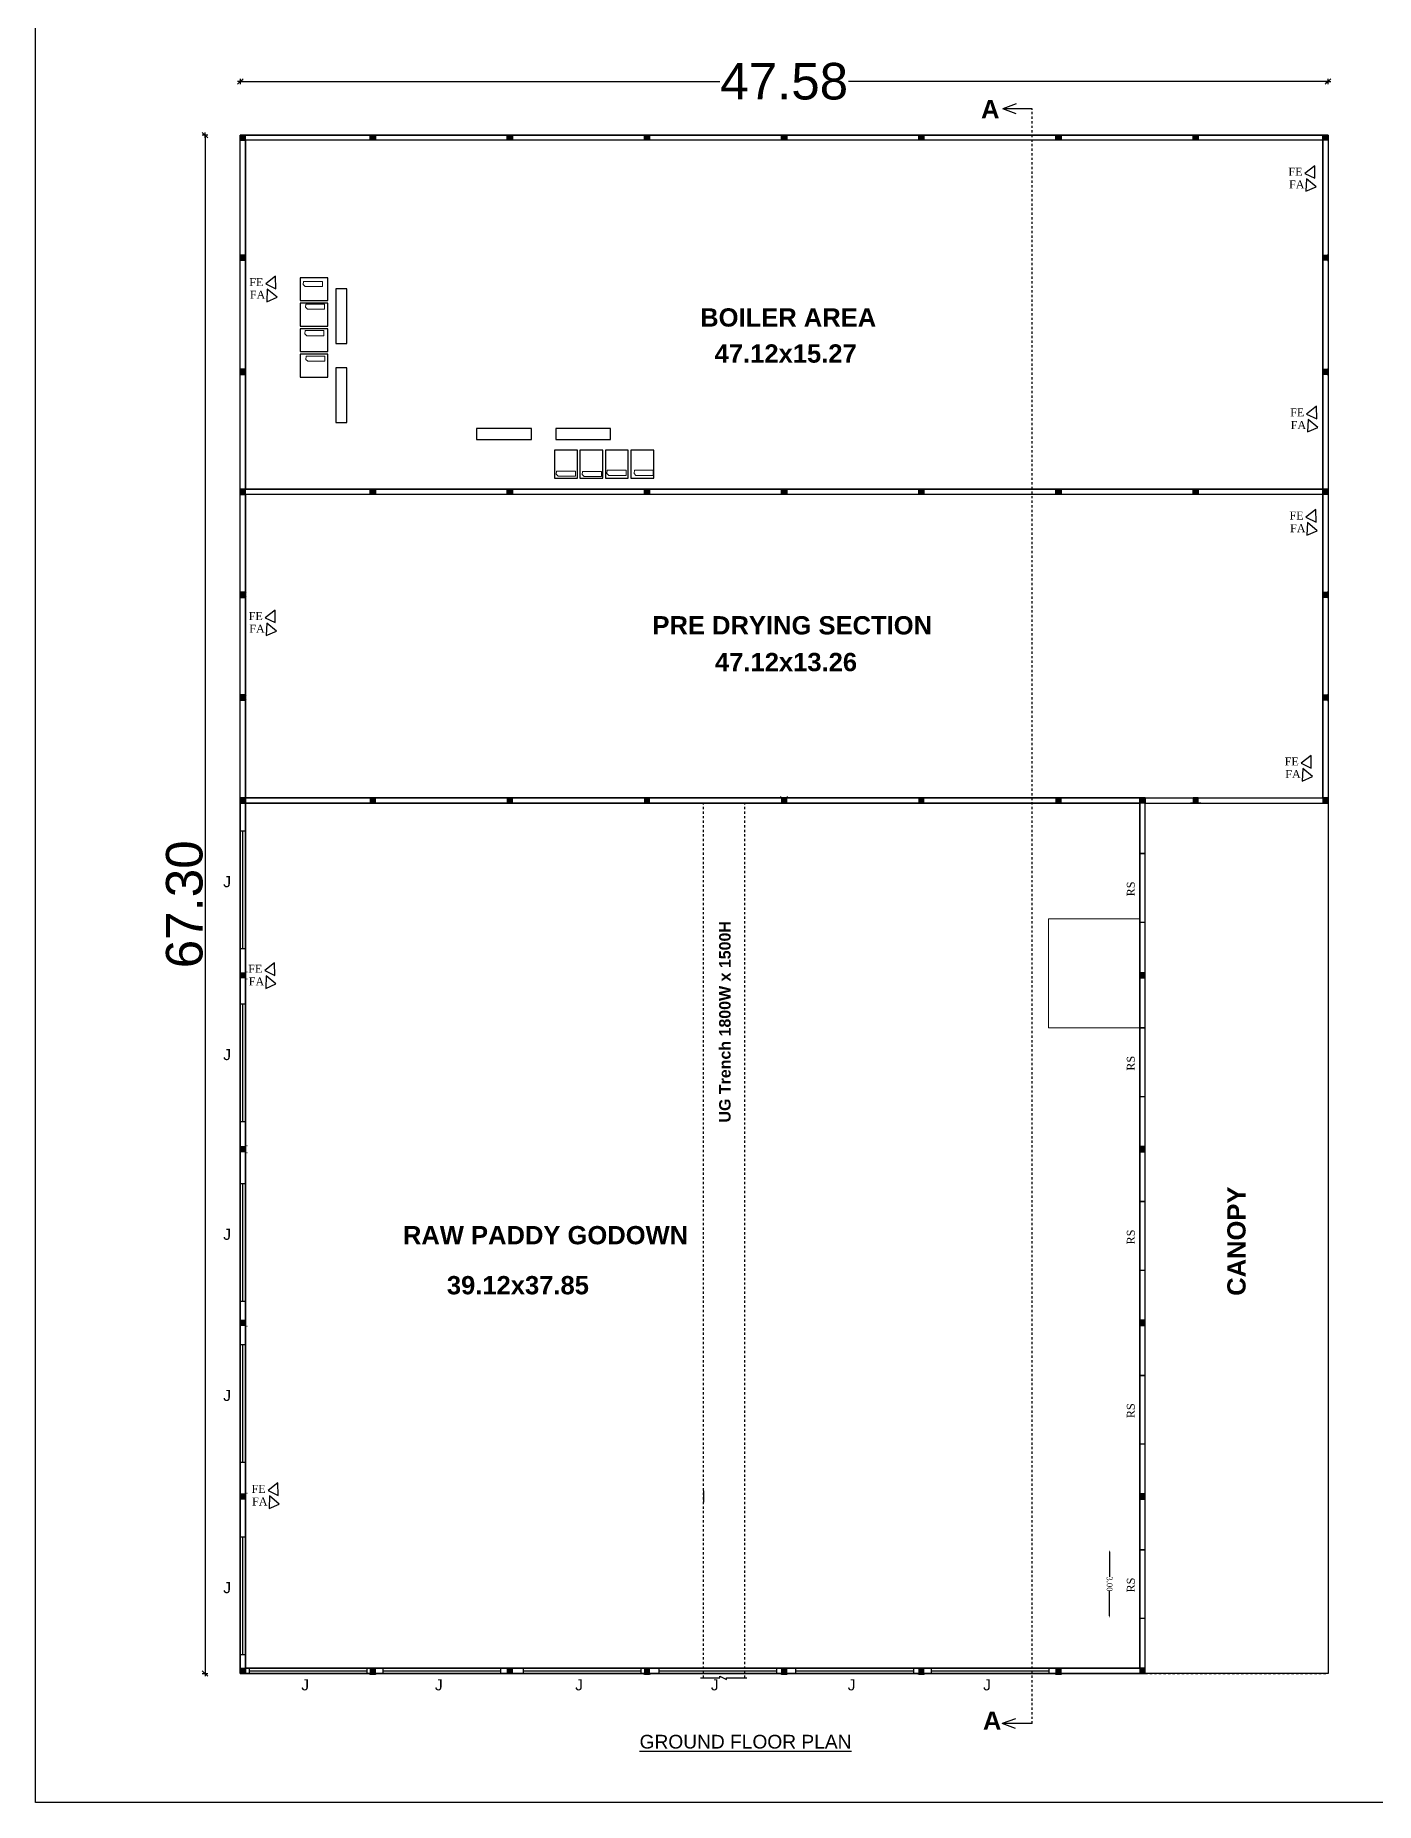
# Model space of a CAD drawing. Header units: metres. Extents: x 1422408 to 2565053, y 3723 to 80428.
# Drawn here: x 2267898.5 to 2267957.1, y 4137.9 to 4215.2 of the extents above; entities that cross this region are included whole.
import ezdxf

# ---------------------------------------------------------------- set-up
doc = ezdxf.new("R2010")
doc.units = ezdxf.units.M
doc.header["$LTSCALE"] = 3.5
doc.header["$MEASUREMENT"] = 0
doc.linetypes.add('HIDDEN', pattern=[0.375, 0.25, -0.125])
doc.layers.get('0').update_dxf_attribs({"linetype": 'CONTINUOUS'})
doc.layers.get('DEFPOINTS').update_dxf_attribs({"linetype": 'CONTINUOUS'})
for name, color, linetype in [('BLK_5_FLR_0_AC_ROOM_1', 117, 'CONTINUOUS'), ('BLK_5_FLR_0_AC_ROOM_2', 117, 'CONTINUOUS'), ('BLK_5_FLR_0_AC_ROOM_3', 117, 'CONTINUOUS'), ('BLK_5_FLR_0_EXIT_WIDTH_DOOR', 2, 'CONTINUOUS'), ('BLK_5_FLR_0_URINAL', 235, 'CONTINUOUS'), ('BLK_5_FLR_0_WATER_CLOSET', 213, 'CONTINUOUS'), ('WORKSHOP_AREA', 10, 'CONTINUOUS')]:
    doc.layers.add(name, color=color, linetype=linetype)
doc.layers.add('BLK_5_FLR_0_BLT_UP_AREA', color=1, linetype='CONTINUOUS', plot=False)
doc.layers.add('BLK_5_FLR_0_FIRESTAIR_1', color=1, linetype='CONTINUOUS', lineweight=0)
doc.layers.add('BLK_5_FLR_0_WASH', color=243, linetype='CONTINUOUS', lineweight=5)
doc.styles.add('ANAND', font='times.ttf')
doc.styles.add('ROOM TEXT 10.5', font='swisse.ttf')
doc.styles.add('SIKKIM-ARE', font='arialbd.ttf')
doc.styles.add('style1', font='arial.ttf', dxfattribs={"height": 0.28})
doc.styles.add('style1jaya', font='times.ttf')
doc.dimstyles.new('STANDARD$0', dxfattribs={"dimtxt": 0.25, "dimasz": 0.1, "dimexe": 2, "dimexo": 2, "dimgap": 0, "dimtad": 0, "dimzin": 0, "dimdsep": 46, "dimtxsty": 'ANAND', "dimcen": 0.0625, "dimdle": 2.5, "dimse1": 1, "dimse2": 1, "dimclrd": 2, "dimclre": 9, "dimadec": 0, "dimazin": 0, "dimtfac": 1, "dimtix": 1, "dimtofl": 0, "dimtmove": 2, "dimatfit": 3, "dimldrblk": 'OBLIQUE', "dimfxl": 0, "dimtolj": 1, "dimtzin": 0, "dimarcsym": 0})

# ---------------------------------------------------------------- blocks, each defined once
blk = doc.blocks.new('ER')
for p, q in [((-3, -3), (3, 3)), ((-3, 0), (3, 0)), ((0, -3), (0, 3))]:
    blk.add_line(p, q)
blk = doc.blocks.new('*D703')
at = {"lineweight": -2, "ltscale": 0.05}
for p, q in [((2267907.523, 4213.219), (2267928.46, 4213.219)), ((2267955.023, 4213.219), (2267934.087, 4213.219))]:
    blk.add_line(p, q, dxfattribs=at)
at = {"layer": 'DEFPOINTS', "color": 0, "ltscale": 0.05}
for p in [(2267955.063, 4213.219), (2267907.483, 4210.873), (2267955.063, 4210.873)]:
    blk.add_point(p, dxfattribs=at)
at = {"lineweight": -2, "ltscale": 0.05, "xscale": 0.04, "yscale": 0.04, "zscale": 0.04, "rotation": 180}
blk.add_blockref('ER', (2267907.483, 4213.219), dxfattribs=at)
at = {"lineweight": -2, "ltscale": 0.05, "xscale": 0.04, "yscale": 0.04, "zscale": 0.04}
blk.add_blockref('ER', (2267955.063, 4213.219), dxfattribs=at)
at = {"color": 0, "ltscale": 0.05, "insert": (2267931.273, 4213.219), "char_height": 0.28, "attachment_point": 5, "style": 'style1'}
blk.add_mtext('\\A1;{\\H5.7143x;47.58}', dxfattribs=at)
blk = doc.blocks.new('_DOT')
at = {"color": 0, "linetype": 'ByBlock'}
blk.add_line((-0.5, 0), (-1, 0), dxfattribs=at)
at = {"color": 0, "linetype": 'ByBlock', "const_width": 0.5}
blk.add_lwpolyline([(-0.25, 0, 1), (0.25, 0, 1)], format="xyb", close=True, dxfattribs=at)
blk = doc.blocks.new('*D704')
at = {"lineweight": -2, "ltscale": 0.05}
blk.add_line((2267905.94, 4210.833), (2267905.94, 4143.613), dxfattribs=at)
at = {"layer": 'DEFPOINTS', "color": 0, "ltscale": 0.05}
for p in [(2267907.483, 4210.873), (2267905.94, 4143.573), (2267907.483, 4143.573)]:
    blk.add_point(p, dxfattribs=at)
at = {"lineweight": -2, "ltscale": 0.05, "xscale": 0.04, "yscale": 0.04, "zscale": 0.04}
for p, rotation in [((2267905.94, 4210.873), 90), ((2267905.94, 4143.573), 270)]:
    blk.add_blockref('ER', p, dxfattribs=dict(at, rotation=rotation))
at = {"color": 0, "ltscale": 0.05, "insert": (2267905.042, 4177.223), "char_height": 0.28, "attachment_point": 5, "rotation": 90, "style": 'style1'}
blk.add_mtext('\\A1;{\\H5.7143x;67.30}', dxfattribs=at)
blk = doc.blocks.new('*D592')
at = {"layer": 'BLK_5_FLR_0_EXIT_WIDTH_DOOR', "color": 2, "linetype": 'Continuous', "lineweight": -2, "ltscale": 400}
for p, q in [((2267945.507, 4148.891), (2267945.507, 4147.8)), ((2267945.507, 4146.091), (2267945.507, 4147.182))]:
    blk.add_line(p, q, dxfattribs=at)
at = {"layer": 'BLK_5_FLR_0_EXIT_WIDTH_DOOR', "color": 2, "ltscale": 400}
for points in [[(2267945.524, 4148.891), (2267945.49, 4148.891), (2267945.507, 4148.991)], [(2267945.524, 4146.091), (2267945.491, 4146.091), (2267945.507, 4145.991)]]:
    blk.add_solid(points, dxfattribs=at)
at = {"layer": 'DEFPOINTS', "color": 0, "ltscale": 400}
for p in [(2267945.507, 4148.991), (2267946.834, 4148.991), (2267946.835, 4145.991)]:
    blk.add_point(p, dxfattribs=at)
at = {"layer": 'BLK_5_FLR_0_EXIT_WIDTH_DOOR', "color": 0, "ltscale": 400, "insert": (2267945.507, 4147.491), "char_height": 0.25, "attachment_point": 5, "rotation": 270.00212, "style": 'ANAND'}
blk.add_mtext('\\A1;3.00', dxfattribs=at)
blk = doc.blocks.new('_Oblique')
at = {"color": 0, "linetype": 'ByBlock', "lineweight": -2}
blk.add_line((-0.5, -0.5), (0.5, 0.5), dxfattribs=at)

msp = doc.modelspace()

# ---------------------------------------------------------------- hatches: boundary and pattern name
at = {"ltscale": 0.5}
h = msp.add_hatch(color=256, dxfattribs=at)
h.dxf.hatch_style = 1
h.paths.add_polyline_path([(2267907.48343, 4210.64346), (2267907.71341, 4210.64346), (2267907.71341, 4210.87343), (2267907.48343, 4210.87343)])
h = msp.add_hatch(color=256, dxfattribs=at)
h.dxf.hatch_style = 1
h.paths.add_polyline_path([(2267913.16045, 4210.87343), (2267913.39042, 4210.87343), (2267913.39042, 4210.64346), (2267913.16045, 4210.64346)])
h = msp.add_hatch(color=256, dxfattribs=at)
h.dxf.hatch_style = 1
h.paths.add_polyline_path([(2267919.1598, 4210.87343), (2267919.38977, 4210.87343), (2267919.38977, 4210.64346), (2267919.1598, 4210.64346)])
h = msp.add_hatch(color=256, dxfattribs=at)
h.dxf.hatch_style = 1
h.paths.add_polyline_path([(2267925.15915, 4210.87343), (2267925.38913, 4210.87343), (2267925.38913, 4210.64346), (2267925.15915, 4210.64346)])
h = msp.add_hatch(color=256, dxfattribs=at)
h.dxf.hatch_style = 1
h.paths.add_polyline_path([(2267931.1585, 4210.87343), (2267931.38848, 4210.87343), (2267931.38848, 4210.64346), (2267931.1585, 4210.64346)])
h = msp.add_hatch(color=256, dxfattribs=at)
h.dxf.hatch_style = 1
h.paths.add_polyline_path([(2267937.15785, 4210.87343), (2267937.38783, 4210.87343), (2267937.38783, 4210.64346), (2267937.15785, 4210.64346)])
h = msp.add_hatch(color=256, dxfattribs=at)
h.dxf.hatch_style = 1
h.paths.add_polyline_path([(2267943.15721, 4210.87343), (2267943.38718, 4210.87343), (2267943.38718, 4210.64346), (2267943.15721, 4210.64346)])
h = msp.add_hatch(color=256, dxfattribs=at)
h.dxf.hatch_style = 1
h.paths.add_polyline_path([(2267949.15656, 4210.87343), (2267949.38653, 4210.87343), (2267949.38653, 4210.64346), (2267949.15656, 4210.64346)])
h = msp.add_hatch(color=256, dxfattribs=at)
h.dxf.hatch_style = 1
h.paths.add_polyline_path([(2267955.06343, 4210.64346), (2267954.83346, 4210.64346), (2267954.83346, 4210.87343), (2267955.06343, 4210.87343)])
h = msp.add_hatch(color=256, dxfattribs=at)
h.dxf.hatch_style = 1
h.paths.add_polyline_path([(2267907.48343, 4205.39528), (2267907.71341, 4205.39528), (2267907.71341, 4205.62525), (2267907.48343, 4205.62525)])
h = msp.add_hatch(color=256, dxfattribs=at)
h.dxf.hatch_style = 1
h.paths.add_polyline_path([(2267955.06343, 4205.39528), (2267954.83346, 4205.39528), (2267954.83346, 4205.62525), (2267955.06343, 4205.62525)])
h = msp.add_hatch(color=256, dxfattribs=at)
h.dxf.hatch_style = 1
h.paths.add_polyline_path([(2267907.48343, 4200.39582), (2267907.71341, 4200.39582), (2267907.71341, 4200.62579), (2267907.48343, 4200.62579)])
h = msp.add_hatch(color=256, dxfattribs=at)
h.dxf.hatch_style = 1
h.paths.add_polyline_path([(2267955.06343, 4200.39582), (2267954.83346, 4200.39582), (2267954.83346, 4200.62579), (2267955.06343, 4200.62579)])
h = msp.add_hatch(color=256, dxfattribs=at)
h.dxf.hatch_style = 1
h.paths.add_polyline_path([(2267907.48343, 4195.14763), (2267907.71341, 4195.14763), (2267907.71341, 4195.37761), (2267907.48343, 4195.37761)])
h = msp.add_hatch(color=256, dxfattribs=at)
h.dxf.hatch_style = 1
h.paths.add_polyline_path([(2267913.16045, 4195.37761), (2267913.39042, 4195.37761), (2267913.39042, 4195.14763), (2267913.16045, 4195.14763)])
h = msp.add_hatch(color=256, dxfattribs=at)
h.dxf.hatch_style = 1
h.paths.add_polyline_path([(2267919.1598, 4195.37761), (2267919.38977, 4195.37761), (2267919.38977, 4195.14763), (2267919.1598, 4195.14763)])
h = msp.add_hatch(color=256, dxfattribs=at)
h.dxf.hatch_style = 1
h.paths.add_polyline_path([(2267925.15915, 4195.37761), (2267925.38913, 4195.37761), (2267925.38913, 4195.14763), (2267925.15915, 4195.14763)])
h = msp.add_hatch(color=256, dxfattribs=at)
h.dxf.hatch_style = 1
h.paths.add_polyline_path([(2267931.1585, 4195.37761), (2267931.38848, 4195.37761), (2267931.38848, 4195.14763), (2267931.1585, 4195.14763)])
h = msp.add_hatch(color=256, dxfattribs=at)
h.dxf.hatch_style = 1
h.paths.add_polyline_path([(2267937.15785, 4195.37761), (2267937.38783, 4195.37761), (2267937.38783, 4195.14763), (2267937.15785, 4195.14763)])
h = msp.add_hatch(color=256, dxfattribs=at)
h.dxf.hatch_style = 1
h.paths.add_polyline_path([(2267943.15721, 4195.37761), (2267943.38718, 4195.37761), (2267943.38718, 4195.14763), (2267943.15721, 4195.14763)])
h = msp.add_hatch(color=256, dxfattribs=at)
h.dxf.hatch_style = 1
h.paths.add_polyline_path([(2267949.15656, 4195.37761), (2267949.38653, 4195.37761), (2267949.38653, 4195.14763), (2267949.15656, 4195.14763)])
h = msp.add_hatch(color=256, dxfattribs=at)
h.dxf.hatch_style = 1
h.paths.add_polyline_path([(2267955.06343, 4195.14763), (2267954.83346, 4195.14763), (2267954.83346, 4195.37761), (2267955.06343, 4195.37761)])
h = msp.add_hatch(color=256, dxfattribs=at)
h.dxf.hatch_style = 1
h.paths.add_polyline_path([(2267907.48343, 4190.65037), (2267907.71341, 4190.65037), (2267907.71341, 4190.88034), (2267907.48343, 4190.88034)])
h = msp.add_hatch(color=256, dxfattribs=at)
h.dxf.hatch_style = 1
h.paths.add_polyline_path([(2267955.06343, 4190.65037), (2267954.83346, 4190.65037), (2267954.83346, 4190.88034), (2267955.06343, 4190.88034)])
h = msp.add_hatch(color=256, dxfattribs=at)
h.dxf.hatch_style = 1
h.paths.add_polyline_path([(2267907.48343, 4186.15085), (2267907.71341, 4186.15085), (2267907.71341, 4186.38083), (2267907.48343, 4186.38083)])
h = msp.add_hatch(color=256, dxfattribs=at)
h.dxf.hatch_style = 1
h.paths.add_polyline_path([(2267955.06343, 4186.15085), (2267954.83346, 4186.15085), (2267954.83346, 4186.38083), (2267955.06343, 4186.38083)])
h = msp.add_hatch(color=256, dxfattribs=at)
h.dxf.hatch_style = 1
h.paths.add_polyline_path([(2267907.48343, 4181.65369), (2267907.71341, 4181.65369), (2267907.71341, 4181.88366), (2267907.48343, 4181.88366)])
h = msp.add_hatch(color=256, dxfattribs=at)
h.dxf.hatch_style = 1
h.paths.add_polyline_path([(2267907.48343, 4181.88366), (2267907.71341, 4181.88366), (2267907.71341, 4181.65369), (2267907.48343, 4181.65369)])
h = msp.add_hatch(color=256, dxfattribs=at)
h.dxf.hatch_style = 1
h.paths.add_polyline_path([(2267913.16045, 4181.65359), (2267913.39042, 4181.65359), (2267913.39042, 4181.88357), (2267913.16045, 4181.88357)])
h = msp.add_hatch(color=256, dxfattribs=at)
h.dxf.hatch_style = 1
h.paths.add_polyline_path([(2267919.1598, 4181.65359), (2267919.38977, 4181.65359), (2267919.38977, 4181.88357), (2267919.1598, 4181.88357)])
h = msp.add_hatch(color=256, dxfattribs=at)
h.dxf.hatch_style = 1
h.paths.add_polyline_path([(2267925.15915, 4181.65359), (2267925.38913, 4181.65359), (2267925.38913, 4181.88357), (2267925.15915, 4181.88357)])
h = msp.add_hatch(color=256, dxfattribs=at)
h.dxf.hatch_style = 1
h.paths.add_polyline_path([(2267931.1585, 4181.65359), (2267931.38848, 4181.65359), (2267931.38848, 4181.88357), (2267931.1585, 4181.88357)])
h = msp.add_hatch(color=256, dxfattribs=at)
h.dxf.hatch_style = 1
h.paths.add_polyline_path([(2267937.15785, 4181.65359), (2267937.38783, 4181.65359), (2267937.38783, 4181.88357), (2267937.15785, 4181.88357)])
h = msp.add_hatch(color=256, dxfattribs=at)
h.dxf.hatch_style = 1
h.paths.add_polyline_path([(2267943.15721, 4181.65359), (2267943.38718, 4181.65359), (2267943.38718, 4181.88357), (2267943.15721, 4181.88357)])
h = msp.add_hatch(color=256, dxfattribs=at)
h.dxf.hatch_style = 1
h.paths.add_polyline_path([(2267947.06442, 4181.6537), (2267946.83445, 4181.6537), (2267946.83445, 4181.88367), (2267947.06442, 4181.88367)])
h = msp.add_hatch(color=256, dxfattribs=at)
h.dxf.hatch_style = 1
h.paths.add_polyline_path([(2267949.15656, 4181.65359), (2267949.38653, 4181.65359), (2267949.38653, 4181.88357), (2267949.15656, 4181.88357)])
h = msp.add_hatch(color=256, dxfattribs=at)
h.dxf.hatch_style = 1
h.paths.add_polyline_path([(2267955.06343, 4181.88367), (2267954.83346, 4181.88367), (2267954.83346, 4181.6537), (2267955.06343, 4181.6537)])
h = msp.add_hatch(color=256, dxfattribs=at)
h.dxf.hatch_style = 1
h.paths.add_polyline_path([(2267907.48343, 4174.00008), (2267907.48343, 4174.23005), (2267907.71341, 4174.23005), (2267907.71341, 4174.00008)])
h = msp.add_hatch(color=256, dxfattribs=at)
h.dxf.hatch_style = 1
h.paths.add_polyline_path([(2267947.06459, 4174.00008), (2267947.06459, 4174.23005), (2267946.83461, 4174.23005), (2267946.83461, 4174.00008)])
h = msp.add_hatch(color=256, dxfattribs=at)
h.dxf.hatch_style = 1
h.paths.add_polyline_path([(2267907.48343, 4166.4009), (2267907.48343, 4166.63087), (2267907.71341, 4166.63087), (2267907.71341, 4166.4009)])
h = msp.add_hatch(color=256, dxfattribs=at)
h.dxf.hatch_style = 1
h.paths.add_polyline_path([(2267947.06459, 4166.4009), (2267947.06459, 4166.63087), (2267946.83461, 4166.63087), (2267946.83461, 4166.4009)])
h = msp.add_hatch(color=256, dxfattribs=at)
h.dxf.hatch_style = 1
h.paths.add_polyline_path([(2267907.48343, 4158.80172), (2267907.48343, 4159.03169), (2267907.71341, 4159.03169), (2267907.71341, 4158.80172)])
h = msp.add_hatch(color=256, dxfattribs=at)
h.dxf.hatch_style = 1
h.paths.add_polyline_path([(2267947.06459, 4158.80172), (2267947.06459, 4159.03169), (2267946.83461, 4159.03169), (2267946.83461, 4158.80172)])
h = msp.add_hatch(color=256, dxfattribs=at)
h.dxf.hatch_style = 1
h.paths.add_polyline_path([(2267907.48343, 4151.20254), (2267907.48343, 4151.43251), (2267907.71341, 4151.43251), (2267907.71341, 4151.20254)])
h = msp.add_hatch(color=256, dxfattribs=at)
h.dxf.hatch_style = 1
h.paths.add_polyline_path([(2267947.06459, 4151.20254), (2267947.06459, 4151.43251), (2267946.83461, 4151.43251), (2267946.83461, 4151.20254)])
h = msp.add_hatch(color=256, dxfattribs=at)
h.dxf.hatch_style = 1
h.paths.add_polyline_path([(2267907.48343, 4143.80341), (2267907.71341, 4143.80341), (2267907.71341, 4143.57343), (2267907.48343, 4143.57343)])
h = msp.add_hatch(color=256, dxfattribs=at)
h.dxf.hatch_style = 1
h.paths.add_polyline_path([(2267913.39042, 4143.57342), (2267913.39042, 4143.8034), (2267913.16045, 4143.8034), (2267913.16045, 4143.57342)])
h = msp.add_hatch(color=256, dxfattribs=at)
h.dxf.hatch_style = 1
h.paths.add_polyline_path([(2267919.38977, 4143.57342), (2267919.38977, 4143.8034), (2267919.1598, 4143.8034), (2267919.1598, 4143.57342)])
h = msp.add_hatch(color=256, dxfattribs=at)
h.dxf.hatch_style = 1
h.paths.add_polyline_path([(2267925.38911, 4143.57342), (2267925.38911, 4143.8034), (2267925.15913, 4143.8034), (2267925.15913, 4143.57342)])
h = msp.add_hatch(color=256, dxfattribs=at)
h.dxf.hatch_style = 1
h.paths.add_polyline_path([(2267931.38848, 4143.57342), (2267931.38848, 4143.8034), (2267931.1585, 4143.8034), (2267931.1585, 4143.57342)])
h = msp.add_hatch(color=256, dxfattribs=at)
h.dxf.hatch_style = 1
h.paths.add_polyline_path([(2267937.38781, 4143.57342), (2267937.38781, 4143.8034), (2267937.15784, 4143.8034), (2267937.15784, 4143.57342)])
h = msp.add_hatch(color=256, dxfattribs=at)
h.dxf.hatch_style = 1
h.paths.add_polyline_path([(2267943.38717, 4143.57342), (2267943.38717, 4143.8034), (2267943.15719, 4143.8034), (2267943.15719, 4143.57342)])
h = msp.add_hatch(color=256, dxfattribs=at)
h.dxf.hatch_style = 1
h.paths.add_polyline_path([(2267947.06442, 4143.80343), (2267946.83445, 4143.80343), (2267946.83445, 4143.57346), (2267947.06442, 4143.57346)])

# ---------------------------------------------------------------- linework, layer by layer
at = {"ltscale": 0.05}
for p, q in [((2267942.11661, 4212.0272), (2267940.86, 4212.0272)), ((2267942.11661, 4141.38443), (2267940.80621, 4141.38443))]:
    msp.add_line(p, q, dxfattribs=at)
at = {"linetype": 'HIDDEN', "ltscale": 0.1}
for p, q in [((2267942.11661, 4141.38443), (2267942.11661, 4212.0272)), ((2267927.74888, 4143.38464), (2267927.74888, 4181.65359)), ((2267929.54868, 4143.38464), (2267929.54868, 4181.65359)), ((2267955.06343, 4181.6538), (2267955.06343, 4143.57343)), ((2267947.06442, 4143.57343), (2267955.06343, 4143.57343))]:
    msp.add_line(p, q, dxfattribs=at)
for p, q in [((2267955.06343, 4210.87343), (2267907.48343, 4210.87343)), ((2267907.48343, 4195.37761), (2267907.48343, 4210.87343)), ((2267954.83346, 4210.64346), (2267907.71341, 4210.64346)), ((2267907.71341, 4195.37761), (2267907.71341, 4210.64346)), ((2267954.83346, 4210.64346), (2267954.83346, 4195.37761)), ((2267955.06343, 4210.87343), (2267955.06343, 4195.37761)), ((2267907.48342, 4181.88366), (2267907.48343, 4195.14763)), ((2267955.06343, 4195.37761), (2267907.48343, 4195.37761)), ((2267954.83346, 4195.14763), (2267907.71341, 4195.14763)), ((2267907.71341, 4181.65378), (2267907.71341, 4195.14763)), ((2267954.83346, 4195.14763), (2267954.83346, 4181.88357)), ((2267955.06343, 4195.37761), (2267955.06343, 4181.6537)), ((2267947.06442, 4181.88357), (2267907.48343, 4181.88357)), ((2267907.48343, 4181.88357), (2267907.48346, 4143.57343)), ((2267947.06442, 4143.57343), (2267947.06442, 4181.88357)), ((2267947.06442, 4181.88357), (2267954.83346, 4181.88357)), ((2267946.83432, 4181.65359), (2267907.71328, 4181.65359)), ((2267907.71328, 4181.65359), (2267907.71353, 4143.77934)), ((2267946.83457, 4143.77934), (2267946.83432, 4181.65359)), ((2267947.06442, 4181.6537), (2267955.06343, 4181.6537)), ((2267946.83445, 4179.44166), (2267947.06442, 4179.44166)), ((2267946.83445, 4176.44198), (2267947.06442, 4176.44198)), ((2267946.83445, 4171.81531), (2267947.06442, 4171.81531)), ((2267946.83445, 4168.81564), (2267947.06442, 4168.81564)), ((2267946.83445, 4164.21613), (2267947.06442, 4164.21613)), ((2267946.83445, 4161.21646), (2267947.06442, 4161.21646)), ((2267946.83445, 4156.61695), (2267947.06442, 4156.61695)), ((2267946.83445, 4153.61728), (2267947.06442, 4153.61728)), ((2267946.83445, 4148.99078), (2267947.06442, 4148.99078)), ((2267946.83445, 4145.9911), (2267947.06442, 4145.9911)), ((2267907.48343, 4143.57343), (2267947.06442, 4143.57343)), ((2267907.71353, 4143.80341), (2267946.83457, 4143.80341))]:
    msp.add_line(p, q)
at = {"ltscale": 0.5}
for p, q in [((2267907.71341, 4210.87343), (2267907.48343, 4210.87343)), ((2267907.48343, 4210.87343), (2267907.48343, 4210.64346)), ((2267907.48343, 4210.64346), (2267907.71341, 4210.64346)), ((2267907.71341, 4210.64346), (2267907.71341, 4210.87343)), ((2267913.16045, 4210.87343), (2267913.39042, 4210.87343)), ((2267913.16045, 4210.64346), (2267913.16045, 4210.87343)), ((2267913.39042, 4210.64346), (2267913.16045, 4210.64346)), ((2267913.39042, 4210.87343), (2267913.39042, 4210.64346)), ((2267919.1598, 4210.87343), (2267919.38977, 4210.87343)), ((2267919.1598, 4210.64346), (2267919.1598, 4210.87343)), ((2267919.38977, 4210.64346), (2267919.1598, 4210.64346)), ((2267919.38977, 4210.87343), (2267919.38977, 4210.64346)), ((2267925.15915, 4210.87343), (2267925.38913, 4210.87343)), ((2267925.15915, 4210.64346), (2267925.15915, 4210.87343)), ((2267925.38913, 4210.64346), (2267925.15915, 4210.64346)), ((2267925.38913, 4210.87343), (2267925.38913, 4210.64346)), ((2267931.1585, 4210.87343), (2267931.38848, 4210.87343)), ((2267931.1585, 4210.64346), (2267931.1585, 4210.87343)), ((2267931.38848, 4210.64346), (2267931.1585, 4210.64346)), ((2267931.38848, 4210.87343), (2267931.38848, 4210.64346)), ((2267937.15785, 4210.87343), (2267937.38783, 4210.87343)), ((2267937.15785, 4210.64346), (2267937.15785, 4210.87343)), ((2267937.38783, 4210.64346), (2267937.15785, 4210.64346)), ((2267937.38783, 4210.87343), (2267937.38783, 4210.64346)), ((2267943.15721, 4210.87343), (2267943.38718, 4210.87343)), ((2267943.15721, 4210.64346), (2267943.15721, 4210.87343)), ((2267943.38718, 4210.64346), (2267943.15721, 4210.64346)), ((2267943.38718, 4210.87343), (2267943.38718, 4210.64346)), ((2267949.15656, 4210.87343), (2267949.38653, 4210.87343)), ((2267949.15656, 4210.64346), (2267949.15656, 4210.87343)), ((2267949.38653, 4210.64346), (2267949.15656, 4210.64346)), ((2267949.38653, 4210.87343), (2267949.38653, 4210.64346)), ((2267954.83346, 4210.64346), (2267954.83346, 4210.87343)), ((2267954.83346, 4210.87343), (2267955.06343, 4210.87343)), ((2267955.06343, 4210.64346), (2267954.83346, 4210.64346)), ((2267955.06343, 4210.87353), (2267955.06343, 4210.64356)), ((2267907.71341, 4205.62525), (2267907.48343, 4205.62525)), ((2267907.48343, 4205.62525), (2267907.48343, 4205.39528)), ((2267907.48343, 4205.39528), (2267907.71341, 4205.39528)), ((2267907.71341, 4205.39528), (2267907.71341, 4205.62525)), ((2267954.83346, 4205.39528), (2267954.83346, 4205.62525)), ((2267954.83346, 4205.62525), (2267955.06343, 4205.62525)), ((2267955.06343, 4205.39528), (2267954.83346, 4205.39528)), ((2267955.06343, 4205.62525), (2267955.06343, 4205.39528)), ((2267907.71341, 4200.62579), (2267907.48343, 4200.62579)), ((2267907.48343, 4200.62579), (2267907.48343, 4200.39582)), ((2267907.48343, 4200.39582), (2267907.71341, 4200.39582)), ((2267907.71341, 4200.39582), (2267907.71341, 4200.62579)), ((2267954.83346, 4200.39582), (2267954.83346, 4200.62579)), ((2267954.83346, 4200.62579), (2267955.06343, 4200.62579)), ((2267955.06343, 4200.39582), (2267954.83346, 4200.39582)), ((2267955.06343, 4200.62579), (2267955.06343, 4200.39582)), ((2267907.71341, 4195.37761), (2267907.48343, 4195.37761)), ((2267907.48343, 4195.37761), (2267907.48343, 4195.14763)), ((2267907.48343, 4195.14763), (2267907.71341, 4195.14763)), ((2267907.71341, 4195.14763), (2267907.71341, 4195.37761)), ((2267913.16045, 4195.37761), (2267913.39042, 4195.37761)), ((2267913.16045, 4195.14763), (2267913.16045, 4195.37761)), ((2267913.39042, 4195.14763), (2267913.16045, 4195.14763)), ((2267913.39042, 4195.37761), (2267913.39042, 4195.14763)), ((2267919.1598, 4195.37761), (2267919.38977, 4195.37761)), ((2267919.1598, 4195.14763), (2267919.1598, 4195.37761)), ((2267919.38977, 4195.14763), (2267919.1598, 4195.14763)), ((2267919.38977, 4195.37761), (2267919.38977, 4195.14763)), ((2267925.15915, 4195.37761), (2267925.38913, 4195.37761)), ((2267925.15915, 4195.14763), (2267925.15915, 4195.37761)), ((2267925.38913, 4195.14763), (2267925.15915, 4195.14763)), ((2267925.38913, 4195.37761), (2267925.38913, 4195.14763)), ((2267931.1585, 4195.37761), (2267931.38848, 4195.37761)), ((2267931.1585, 4195.14763), (2267931.1585, 4195.37761)), ((2267931.38848, 4195.14763), (2267931.1585, 4195.14763)), ((2267931.38848, 4195.37761), (2267931.38848, 4195.14763)), ((2267937.15785, 4195.37761), (2267937.38783, 4195.37761)), ((2267937.15785, 4195.14763), (2267937.15785, 4195.37761)), ((2267937.38783, 4195.14763), (2267937.15785, 4195.14763)), ((2267937.38783, 4195.37761), (2267937.38783, 4195.14763)), ((2267943.15721, 4195.37761), (2267943.38718, 4195.37761)), ((2267943.15721, 4195.14763), (2267943.15721, 4195.37761)), ((2267943.38718, 4195.14763), (2267943.15721, 4195.14763)), ((2267943.38718, 4195.37761), (2267943.38718, 4195.14763)), ((2267949.15656, 4195.37761), (2267949.38653, 4195.37761)), ((2267949.15656, 4195.14763), (2267949.15656, 4195.37761)), ((2267949.38653, 4195.14763), (2267949.15656, 4195.14763)), ((2267949.38653, 4195.37761), (2267949.38653, 4195.14763)), ((2267954.83346, 4195.14763), (2267954.83346, 4195.37761)), ((2267954.83346, 4195.37761), (2267955.06343, 4195.37761)), ((2267955.06343, 4195.14763), (2267954.83346, 4195.14763)), ((2267955.06343, 4195.37761), (2267955.06343, 4195.14763)), ((2267907.71341, 4190.88034), (2267907.48343, 4190.88034)), ((2267907.48343, 4190.88034), (2267907.48343, 4190.65037)), ((2267907.48343, 4190.65037), (2267907.71341, 4190.65037)), ((2267907.71341, 4190.65037), (2267907.71341, 4190.88034)), ((2267954.83346, 4190.65037), (2267954.83346, 4190.88034)), ((2267954.83346, 4190.88034), (2267955.06343, 4190.88034)), ((2267955.06343, 4190.65037), (2267954.83346, 4190.65037)), ((2267955.06343, 4190.88034), (2267955.06343, 4190.65037)), ((2267907.71341, 4186.38083), (2267907.48343, 4186.38083)), ((2267907.48343, 4186.38083), (2267907.48343, 4186.15085)), ((2267907.48343, 4186.15085), (2267907.71341, 4186.15085)), ((2267907.71341, 4186.15085), (2267907.71341, 4186.38083)), ((2267954.83346, 4186.15085), (2267954.83346, 4186.38083)), ((2267954.83346, 4186.38083), (2267955.06343, 4186.38083)), ((2267955.06343, 4186.15085), (2267954.83346, 4186.15085)), ((2267955.06343, 4186.38083), (2267955.06343, 4186.15085)), ((2267907.71341, 4181.88366), (2267907.48343, 4181.88366)), ((2267907.48343, 4181.88366), (2267907.48343, 4181.65369)), ((2267907.48343, 4181.88366), (2267907.71341, 4181.88366)), ((2267907.48343, 4181.65369), (2267907.48343, 4181.88366)), ((2267907.71341, 4181.65369), (2267907.71341, 4181.88366)), ((2267907.71341, 4181.88366), (2267907.71341, 4181.65369)), ((2267913.39042, 4181.88357), (2267913.16045, 4181.88357)), ((2267913.16045, 4181.88357), (2267913.16045, 4181.65359)), ((2267913.39042, 4181.65359), (2267913.39042, 4181.88357)), ((2267919.38977, 4181.88357), (2267919.1598, 4181.88357)), ((2267919.1598, 4181.88357), (2267919.1598, 4181.65359)), ((2267919.38977, 4181.65359), (2267919.38977, 4181.88357)), ((2267925.38913, 4181.88357), (2267925.15915, 4181.88357)), ((2267925.15915, 4181.88357), (2267925.15915, 4181.65359)), ((2267925.38913, 4181.65359), (2267925.38913, 4181.88357)), ((2267931.38848, 4181.88357), (2267931.1585, 4181.88357)), ((2267931.1585, 4181.88357), (2267931.1585, 4181.65359)), ((2267931.38848, 4181.65359), (2267931.38848, 4181.88357)), ((2267937.38783, 4181.88357), (2267937.15785, 4181.88357)), ((2267937.15785, 4181.88357), (2267937.15785, 4181.65359)), ((2267937.38783, 4181.65359), (2267937.38783, 4181.88357)), ((2267943.38718, 4181.88357), (2267943.15721, 4181.88357)), ((2267943.15721, 4181.88357), (2267943.15721, 4181.65359)), ((2267943.38718, 4181.65359), (2267943.38718, 4181.88357)), ((2267946.83445, 4181.6537), (2267946.83445, 4181.88367)), ((2267946.83445, 4181.88367), (2267947.06442, 4181.88367)), ((2267947.06442, 4181.88367), (2267947.06442, 4181.6537)), ((2267949.38653, 4181.88357), (2267949.15656, 4181.88357)), ((2267949.15656, 4181.88357), (2267949.15656, 4181.65359)), ((2267949.38653, 4181.65359), (2267949.38653, 4181.88357)), ((2267955.06343, 4181.88367), (2267954.83346, 4181.88367)), ((2267954.83346, 4181.88367), (2267954.83346, 4181.6537)), ((2267955.06343, 4181.6537), (2267955.06343, 4181.88367)), ((2267907.48343, 4181.65369), (2267907.71341, 4181.65369)), ((2267907.71341, 4181.65369), (2267907.48343, 4181.65369)), ((2267913.16045, 4181.65359), (2267913.39042, 4181.65359)), ((2267919.1598, 4181.65359), (2267919.38977, 4181.65359)), ((2267925.15915, 4181.65359), (2267925.38913, 4181.65359)), ((2267931.1585, 4181.65359), (2267931.38848, 4181.65359)), ((2267937.15785, 4181.65359), (2267937.38783, 4181.65359)), ((2267943.15721, 4181.65359), (2267943.38718, 4181.65359)), ((2267947.06442, 4181.6537), (2267946.83445, 4181.6537)), ((2267949.15656, 4181.65359), (2267949.38653, 4181.65359)), ((2267954.83346, 4181.6537), (2267955.06343, 4181.6537)), ((2267947.06442, 4179.44166), (2267946.83445, 4179.44166)), ((2267946.83445, 4179.44166), (2267946.83445, 4176.44198)), ((2267947.06442, 4176.44198), (2267947.06442, 4179.44166)), ((2267946.83445, 4176.44198), (2267947.06442, 4176.44198)), ((2267907.48343, 4174.00008), (2267907.48343, 4174.23005)), ((2267907.48343, 4174.23005), (2267907.71341, 4174.23005)), ((2267907.71341, 4174.23005), (2267907.71341, 4174.00008)), ((2267947.06459, 4174.23005), (2267946.83461, 4174.23005)), ((2267946.83461, 4174.23005), (2267946.83461, 4174.00008)), ((2267947.06459, 4174.00008), (2267947.06459, 4174.23005)), ((2267907.71341, 4174.00008), (2267907.48343, 4174.00008)), ((2267946.83461, 4174.00008), (2267947.06459, 4174.00008)), ((2267947.06442, 4171.81531), (2267946.83445, 4171.81531)), ((2267946.83445, 4171.81531), (2267946.83445, 4168.81564)), ((2267947.06442, 4168.81564), (2267947.06442, 4171.81531)), ((2267946.83445, 4168.81564), (2267947.06442, 4168.81564)), ((2267907.48343, 4166.4009), (2267907.48343, 4166.63087)), ((2267907.48343, 4166.63087), (2267907.71341, 4166.63087)), ((2267907.71341, 4166.4009), (2267907.48343, 4166.4009)), ((2267907.71341, 4166.63087), (2267907.71341, 4166.4009)), ((2267947.06459, 4166.63087), (2267946.83461, 4166.63087)), ((2267946.83461, 4166.63087), (2267946.83461, 4166.4009)), ((2267946.83461, 4166.4009), (2267947.06459, 4166.4009)), ((2267947.06459, 4166.4009), (2267947.06459, 4166.63087)), ((2267947.06442, 4164.21613), (2267946.83445, 4164.21613)), ((2267946.83445, 4164.21613), (2267946.83445, 4161.21646)), ((2267947.06442, 4161.21646), (2267947.06442, 4164.21613)), ((2267946.83445, 4161.21646), (2267947.06442, 4161.21646)), ((2267907.48343, 4158.80172), (2267907.48343, 4159.03169)), ((2267907.48343, 4159.03169), (2267907.71341, 4159.03169)), ((2267907.71341, 4158.80172), (2267907.48343, 4158.80172)), ((2267907.71341, 4159.03169), (2267907.71341, 4158.80172)), ((2267947.06459, 4159.03169), (2267946.83461, 4159.03169)), ((2267946.83461, 4159.03169), (2267946.83461, 4158.80172)), ((2267946.83461, 4158.80172), (2267947.06459, 4158.80172)), ((2267947.06459, 4158.80172), (2267947.06459, 4159.03169)), ((2267947.06442, 4156.61695), (2267946.83445, 4156.61695)), ((2267946.83445, 4156.61695), (2267946.83445, 4153.61728)), ((2267947.06442, 4153.61728), (2267947.06442, 4156.61695)), ((2267946.83445, 4153.61728), (2267947.06442, 4153.61728)), ((2267907.48343, 4151.20254), (2267907.48343, 4151.43251)), ((2267907.48343, 4151.43251), (2267907.71341, 4151.43251)), ((2267907.71341, 4151.20254), (2267907.48343, 4151.20254)), ((2267907.71341, 4151.43251), (2267907.71341, 4151.20254)), ((2267947.06459, 4151.43251), (2267946.83461, 4151.43251)), ((2267946.83461, 4151.43251), (2267946.83461, 4151.20254)), ((2267946.83461, 4151.20254), (2267947.06459, 4151.20254)), ((2267947.06459, 4151.20254), (2267947.06459, 4151.43251)), ((2267947.06442, 4148.99078), (2267946.83445, 4148.99078)), ((2267946.83445, 4148.99078), (2267946.83445, 4145.9911)), ((2267947.06442, 4145.9911), (2267947.06442, 4148.99078)), ((2267946.83445, 4145.9911), (2267947.06442, 4145.9911)), ((2267907.48343, 4143.80341), (2267907.71341, 4143.80341)), ((2267907.48343, 4143.57343), (2267907.48343, 4143.80341)), ((2267907.71341, 4143.57343), (2267907.48343, 4143.57343)), ((2267907.71341, 4143.80341), (2267907.71341, 4143.57343)), ((2267913.39042, 4143.77933), (2267913.16045, 4143.77933)), ((2267913.16045, 4143.77933), (2267913.16045, 4143.54935)), ((2267913.16045, 4143.54935), (2267913.39042, 4143.54935)), ((2267913.39042, 4143.57342), (2267913.39042, 4143.8034)), ((2267919.38977, 4143.77933), (2267919.1598, 4143.77933)), ((2267919.1598, 4143.77933), (2267919.1598, 4143.57343)), ((2267919.38977, 4143.57342), (2267919.38977, 4143.8034)), ((2267925.15913, 4143.8034), (2267925.15913, 4143.57342)), ((2267925.38911, 4143.77933), (2267925.15913, 4143.77933)), ((2267925.15913, 4143.54935), (2267925.38911, 4143.54935)), ((2267925.38911, 4143.57342), (2267925.38911, 4143.8034)), ((2267931.38848, 4143.77933), (2267931.1585, 4143.77933)), ((2267931.1585, 4143.77933), (2267931.1585, 4143.54935)), ((2267931.1585, 4143.54935), (2267931.38848, 4143.54935)), ((2267931.38848, 4143.57342), (2267931.38848, 4143.8034)), ((2267937.38781, 4143.8034), (2267937.15784, 4143.8034)), ((2267937.15784, 4143.77933), (2267937.15784, 4143.54935)), ((2267937.15784, 4143.54935), (2267937.38781, 4143.54935)), ((2267937.38781, 4143.54935), (2267937.38781, 4143.77933)), ((2267943.38717, 4143.77933), (2267943.15719, 4143.77933)), ((2267943.15719, 4143.77933), (2267943.15719, 4143.54935)), ((2267943.15719, 4143.54935), (2267943.38717, 4143.54935)), ((2267943.38717, 4143.57342), (2267943.38717, 4143.8034)), ((2267947.06442, 4143.80343), (2267946.83445, 4143.80343)), ((2267946.83445, 4143.80343), (2267946.83445, 4143.57346)), ((2267946.83445, 4143.57346), (2267947.06442, 4143.57346)), ((2267947.06442, 4143.57346), (2267947.06442, 4143.80343))]:
    msp.add_line(p, q, dxfattribs=at)
at = {"linetype": 'ByBlock', "ltscale": 0.1}
for p, q in [((2267907.48345, 4205.36026), (2267907.48345, 4205.66023)), ((2267955.06342, 4205.36026), (2267955.06342, 4205.66023)), ((2267907.48345, 4200.3608), (2267907.48345, 4200.66077)), ((2267955.06342, 4200.3608), (2267955.06342, 4200.66077)), ((2267907.48343, 4194.87757), (2267907.48343, 4195.37751)), ((2267907.48345, 4190.61536), (2267907.48345, 4190.91532)), ((2267907.77541, 4190.85533), (2267907.76542, 4190.85533)), ((2267907.76542, 4190.67535), (2267907.77541, 4190.67535)), ((2267955.06342, 4190.61536), (2267955.06342, 4190.91532)), ((2267907.48345, 4186.11584), (2267907.48345, 4186.41581)), ((2267955.06342, 4186.11584), (2267955.06342, 4186.41581)), ((2267907.77541, 4186.35582), (2267907.76542, 4186.35582)), ((2267907.76542, 4186.17584), (2267907.77541, 4186.17584)), ((2267931.1235, 4181.93772), (2267931.1235, 4181.95372)), ((2267931.42347, 4181.93772), (2267931.42347, 4181.95372)), ((2267949.49652, 4181.65375), (2267949.04657, 4181.65375)), ((2267907.4836, 4174.34004), (2267907.4836, 4173.89009)), ((2267907.76757, 4174.26504), (2267907.78357, 4174.26504)), ((2267907.76757, 4173.96508), (2267907.78357, 4173.96508)), ((2267907.76757, 4166.66587), (2267907.78357, 4166.66587)), ((2267907.76757, 4166.3659), (2267907.78357, 4166.3659)), ((2267907.76757, 4158.76672), (2267907.78357, 4158.76672)), ((2267907.76757, 4151.46751), (2267907.78357, 4151.46751)), ((2267913.42543, 4143.54937), (2267913.12547, 4143.54937)), ((2267925.42412, 4143.54937), (2267925.12415, 4143.54937)), ((2267931.42349, 4143.54937), (2267931.12352, 4143.54937)), ((2267937.42283, 4143.54937), (2267937.12286, 4143.54937)), ((2267943.42218, 4143.54937), (2267943.12221, 4143.54937))]:
    msp.add_line(p, q, dxfattribs=at)
at = {"color": 1}
for p, q in [((2267907.59842, 4175.28686), (2267907.59842, 4180.43686)), ((2267907.59842, 4167.72208), (2267907.59842, 4172.87208)), ((2267907.59842, 4159.85991), (2267907.59842, 4165.00991)), ((2267907.59842, 4152.81216), (2267907.59842, 4157.96216)), ((2267907.59842, 4144.40446), (2267907.59842, 4149.55446)), ((2267907.87469, 4143.68842), (2267913.02469, 4143.68842)), ((2267913.71841, 4143.68842), (2267918.86841, 4143.68842)), ((2267919.85451, 4143.68842), (2267925.00451, 4143.68842)), ((2267925.7885, 4143.68842), (2267930.9385, 4143.68842)), ((2267931.77363, 4143.68842), (2267936.92363, 4143.68842)), ((2267937.69916, 4143.68842), (2267942.84916, 4143.68842))]:
    msp.add_line(p, q, dxfattribs=at)
at = {"linetype": 'Continuous'}
msp.add_line((2267927.74904, 4151.5675), (2267927.74904, 4151.06755), dxfattribs=at)
at = {"linetype": 'HIDDEN', "ltscale": 100}
for p, q in [((2267927.60588, 4143.38464), (2267928.45368, 4143.38464)), ((2267928.45368, 4143.38464), (2267928.45368, 4143.45352)), ((2267928.45368, 4143.45352), (2267928.75028, 4143.31347)), ((2267928.75028, 4143.31347), (2267928.75028, 4143.38464)), ((2267928.75028, 4143.38464), (2267929.63714, 4143.38464))]:
    msp.add_line(p, q, dxfattribs=at)
at = {"ltscale": 0.05}
msp.add_lwpolyline([(2267898.51851, 4256.12769), (2268036.04715, 4256.12769), (2268036.04715, 4137.92469), (2267898.51851, 4137.92469)], close=True, dxfattribs=at)
for points in [[(2267941.41309, 4212.23727), (2267940.83311, 4212.0272)], [(2267941.41309, 4211.80617), (2267940.83311, 4212.0272)], [(2267954.48998, 4208.98112), (2267954.48022, 4209.53469), (2267954.05127, 4209.19654), (2267954.48998, 4208.98112)], [(2267954.54356, 4208.60783), (2267954.11565, 4208.95915), (2267954.09519, 4208.41332), (2267954.54356, 4208.60783)], [(2267909.03512, 4204.15192), (2267909.02535, 4204.70549), (2267908.5964, 4204.36733), (2267909.03512, 4204.15192)], [(2267909.08869, 4203.77863), (2267908.66078, 4204.12994), (2267908.64032, 4203.58411), (2267909.08869, 4203.77863)], [(2267954.56497, 4198.4545), (2267954.55521, 4199.00807), (2267954.12625, 4198.66991), (2267954.56497, 4198.4545)], [(2267954.61855, 4198.08121), (2267954.19063, 4198.43253), (2267954.17017, 4197.88669), (2267954.61855, 4198.08121)], [(2267954.53614, 4193.94015), (2267954.52638, 4194.49373), (2267954.09742, 4194.15557), (2267954.53614, 4193.94015)], [(2267954.58972, 4193.56686), (2267954.1618, 4193.91818), (2267954.14134, 4193.37235), (2267954.58972, 4193.56686)], [(2267909.01154, 4189.54356), (2267909.00178, 4190.09713), (2267908.57282, 4189.75897), (2267909.01154, 4189.54356)], [(2267909.06512, 4189.17027), (2267908.6372, 4189.52159), (2267908.61674, 4188.97575), (2267909.06512, 4189.17027)], [(2267954.32709, 4183.18369), (2267954.31733, 4183.73726), (2267953.88837, 4183.39911), (2267954.32709, 4183.18369)], [(2267954.38067, 4182.8104), (2267953.95276, 4183.16172), (2267953.93229, 4182.61589), (2267954.38067, 4182.8104)], [(2267908.98853, 4174.11346), (2267908.97877, 4174.66703), (2267908.54981, 4174.32887), (2267908.98853, 4174.11346)], [(2267909.04211, 4173.74017), (2267908.6142, 4174.09148), (2267908.59373, 4173.54565), (2267909.04211, 4173.74017)], [(2267909.13367, 4151.36241), (2267909.12391, 4151.91598), (2267908.69495, 4151.57783), (2267909.13367, 4151.36241)], [(2267909.18725, 4150.98912), (2267908.75934, 4151.34044), (2267908.73887, 4150.79461), (2267909.18725, 4150.98912)], [(2267941.38619, 4141.5945), (2267940.80621, 4141.38443)], [(2267941.38619, 4141.1634), (2267940.80621, 4141.38443)]]:
    msp.add_lwpolyline(points, dxfattribs=at)
at = {"color": 1}
for points in [[(2267907.48343, 4180.43686), (2267907.71341, 4180.43686)], [(2267907.48343, 4175.28686), (2267907.71341, 4175.28686)], [(2267907.48343, 4172.87208), (2267907.71341, 4172.87208)], [(2267907.48343, 4167.72208), (2267907.71341, 4167.72208)], [(2267907.48343, 4165.00991), (2267907.71341, 4165.00991)], [(2267907.48343, 4159.85991), (2267907.71341, 4159.85991)], [(2267907.48343, 4157.96216), (2267907.71341, 4157.96216)], [(2267907.48343, 4152.81216), (2267907.71341, 4152.81216)], [(2267907.48343, 4149.55446), (2267907.71341, 4149.55446)], [(2267907.48343, 4144.40446), (2267907.71341, 4144.40446)], [(2267907.87469, 4143.80341), (2267907.87469, 4143.57343)], [(2267913.02469, 4143.80341), (2267913.02469, 4143.57343)], [(2267913.71841, 4143.80341), (2267913.71841, 4143.57343)], [(2267918.86841, 4143.80341), (2267918.86841, 4143.57343)], [(2267919.85451, 4143.80341), (2267919.85451, 4143.57343)], [(2267925.00451, 4143.80341), (2267925.00451, 4143.57343)], [(2267925.7885, 4143.80341), (2267925.7885, 4143.57343)], [(2267930.9385, 4143.80341), (2267930.9385, 4143.57343)], [(2267931.77363, 4143.80341), (2267931.77363, 4143.57343)], [(2267936.92363, 4143.80341), (2267936.92363, 4143.57343)], [(2267937.69916, 4143.80341), (2267937.69916, 4143.57343)], [(2267942.84916, 4143.80341), (2267942.84916, 4143.57343)]]:
    msp.add_lwpolyline(points, dxfattribs=at)
at = {"layer": 'BLK_5_FLR_0_AC_ROOM_1', "color": 3, "ltscale": 400}
msp.add_lwpolyline([(2267907.71341, 4181.65359), (2267946.83445, 4181.65359), (2267946.83445, 4143.80343), (2267907.71341, 4143.80343)], close=True, dxfattribs=at)
at = {"layer": 'BLK_5_FLR_0_AC_ROOM_2', "color": 3, "ltscale": 400}
msp.add_lwpolyline([(2267907.71341, 4181.88366), (2267954.83346, 4181.88366), (2267954.83346, 4195.14763), (2267907.71341, 4195.14763)], close=True, dxfattribs=at)
at = {"layer": 'BLK_5_FLR_0_AC_ROOM_3', "color": 3, "ltscale": 400}
msp.add_lwpolyline([(2267907.71341, 4195.37761), (2267954.83346, 4195.37761), (2267954.83346, 4210.64346), (2267907.71341, 4210.64346)], close=True, dxfattribs=at)
at = {"layer": 'BLK_5_FLR_0_BLT_UP_AREA', "color": 45, "ltscale": 0.05}
msp.add_lwpolyline([(2267907.48343, 4210.87344), (2267955.06343, 4210.87344), (2267955.06343, 4143.57343), (2267907.48343, 4143.57343)], close=True, dxfattribs=at)
at = {"layer": 'BLK_5_FLR_0_FIRESTAIR_1'}
msp.add_lwpolyline([(2267946.83439, 4171.81531), (2267942.83439, 4171.81531), (2267942.83439, 4176.58531), (2267946.83439, 4176.58531)], close=True, dxfattribs=at)
at = {"layer": 'BLK_5_FLR_0_URINAL'}
for points in [[(2267911.66628, 4201.7564), (2267912.14598, 4201.7564), (2267912.14598, 4204.15111), (2267911.66628, 4204.15111)], [(2267911.66628, 4198.2945), (2267912.14598, 4198.2945), (2267912.14598, 4200.68921), (2267911.66628, 4200.68921)], [(2267917.82113, 4198.03172), (2267917.82113, 4197.55201), (2267920.21584, 4197.55201), (2267920.21584, 4198.03172)], [(2267921.28303, 4198.03172), (2267921.28303, 4197.55201), (2267923.67774, 4197.55201), (2267923.67774, 4198.03172)]]:
    msp.add_lwpolyline(points, close=True, dxfattribs=at)
at = {"layer": 'BLK_5_FLR_0_WASH', "color": 60}
for points in [[(2267911.0762, 4204.2457), (2267911.0762, 4204.47121), (2267910.25411, 4204.47121), (2267910.24015, 4204.33202), (2267910.32647, 4204.2457), (2267911.0762, 4204.2457)], [(2267911.1718, 4203.25545), (2267911.1718, 4203.48097), (2267910.3497, 4203.48097), (2267910.33575, 4203.34177), (2267910.42206, 4203.25545), (2267911.1718, 4203.25545)], [(2267911.13716, 4202.09257), (2267911.13716, 4202.31808), (2267910.31507, 4202.31808), (2267910.30111, 4202.17888), (2267910.38743, 4202.09257), (2267911.13716, 4202.09257)], [(2267911.1853, 4200.97629), (2267911.1853, 4201.20181), (2267910.36321, 4201.20181), (2267910.34926, 4201.06261), (2267910.43557, 4200.97629), (2267911.1853, 4200.97629)], [(2267922.13843, 4195.94889), (2267922.13843, 4196.17441), (2267921.31633, 4196.17441), (2267921.30238, 4196.03521), (2267921.3887, 4195.94889), (2267922.13843, 4195.94889)], [(2267923.27969, 4195.93777), (2267923.27969, 4196.16329), (2267922.4576, 4196.16329), (2267922.44364, 4196.02409), (2267922.52996, 4195.93777), (2267923.27969, 4195.93777)], [(2267924.35757, 4195.98571), (2267924.35757, 4196.21122), (2267923.53548, 4196.21122), (2267923.52153, 4196.07202), (2267923.60784, 4195.98571), (2267924.35757, 4195.98571)], [(2267925.54075, 4195.98571), (2267925.54075, 4196.21122), (2267924.71866, 4196.21122), (2267924.7047, 4196.07202), (2267924.79102, 4195.98571), (2267925.54075, 4195.98571)]]:
    msp.add_lwpolyline(points, close=True, dxfattribs=at)
at = {"layer": 'BLK_5_FLR_0_WATER_CLOSET', "color": 2}
for points in [[(2267911.31774, 4203.63444), (2267911.31774, 4204.63444), (2267910.09774, 4204.63444), (2267910.09774, 4203.63444)], [(2267911.31774, 4202.51944), (2267911.31774, 4203.51944), (2267910.09774, 4203.51944), (2267910.09774, 4202.51944)], [(2267911.31774, 4201.40444), (2267911.31774, 4202.40444), (2267910.09774, 4202.40444), (2267910.09774, 4201.40444)], [(2267911.31774, 4200.28944), (2267911.31774, 4201.28944), (2267910.09774, 4201.28944), (2267910.09774, 4200.28944)]]:
    msp.add_lwpolyline(points, close=True, dxfattribs=at)
at = {"layer": 'BLK_5_FLR_0_WATER_CLOSET', "color": 1}
for points in [[(2267921.2258, 4195.8686), (2267922.2258, 4195.8686), (2267922.2258, 4197.0886), (2267921.2258, 4197.0886)], [(2267922.3408, 4195.8686), (2267923.3408, 4195.8686), (2267923.3408, 4197.0886), (2267922.3408, 4197.0886)], [(2267923.4558, 4195.8686), (2267924.4558, 4195.8686), (2267924.4558, 4197.0886), (2267923.4558, 4197.0886)], [(2267924.5708, 4195.8686), (2267925.5708, 4195.8686), (2267925.5708, 4197.0886), (2267924.5708, 4197.0886)]]:
    msp.add_lwpolyline(points, close=True, dxfattribs=at)
at = {"layer": 'WORKSHOP_AREA', "color": 1}
msp.add_lwpolyline([(2267907.71353, 4181.65359), (2267946.83457, 4181.65359), (2267946.83457, 4143.80343), (2267907.71353, 4143.80343)], close=True, dxfattribs=at)

# ---------------------------------------------------------------- texts
for s, height, style, p in [('A', 0.79991, 'SIKKIM-ARE', (2267939.88424, 4211.6036)), ('FE', 0.349929, 'style1jaya', (2267953.32915, 4209.09417)), ('FA', 0.349929, 'style1jaya', (2267953.35457, 4208.54214)), ('FE', 0.349929, 'style1jaya', (2267907.87428, 4204.26497)), ('FA', 0.349929, 'style1jaya', (2267907.8997, 4203.71293)), ('BOILER AREA', 0.7999136, 'SIKKIM-ARE', (2267927.59886, 4202.49488)), ('47.12x15.27', 0.7999136, 'SIKKIM-ARE', (2267928.23239, 4200.91789)), ('FE', 0.349929, 'style1jaya', (2267953.40413, 4198.56755)), ('FA', 0.349929, 'style1jaya', (2267953.42955, 4198.01551)), ('FE', 0.349929, 'style1jaya', (2267953.3753, 4194.05321)), ('FA', 0.349929, 'style1jaya', (2267953.40072, 4193.50117)), ('FE', 0.349929, 'style1jaya', (2267907.8507, 4189.65661)), ('PRE DRYING SECTION', 0.7999136, 'SIKKIM-ARE', (2267925.51062, 4189.0283)), ('FA', 0.349929, 'style1jaya', (2267907.87612, 4189.10457)), ('47.12x13.26', 0.7999136, 'SIKKIM-ARE', (2267928.24757, 4187.4216)), ('FE', 0.349929, 'style1jaya', (2267953.16625, 4183.29674)), ('FA', 0.349929, 'style1jaya', (2267953.19167, 4182.7447)), ('FE', 0.349929, 'style1jaya', (2267907.82769, 4174.22651)), ('FA', 0.349929, 'style1jaya', (2267907.85312, 4173.67447)), ('RAW PADDY GODOWN', 0.7999136, 'SIKKIM-ARE', (2267914.5958, 4162.35028)), ('39.12x37.85', 0.7999136, 'SIKKIM-ARE', (2267916.51819, 4160.16169)), ('FE', 0.349929, 'style1jaya', (2267907.97283, 4151.47546)), ('FA', 0.349929, 'style1jaya', (2267907.99826, 4150.92342)), ('A', 0.79991, 'SIKKIM-ARE', (2267939.96638, 4141.1115))]:
    msp.add_text(s, height=height, dxfattribs=dict(style=style)).set_placement(p)
at = {"ltscale": 0.22, "style": 'ROOM TEXT 10.5'}
for s, height, p in [('J', 0.486, (2267906.73681, 4177.97147)), ('J', 0.486, (2267906.73681, 4170.40669)), ('J', 0.486, (2267906.73681, 4162.54452)), ('J', 0.486, (2267906.73681, 4155.49677)), ('J', 0.486, (2267906.73681, 4147.08907)), ('J', 0.486, (2267910.15194, 4142.83647)), ('J', 0.486, (2267915.99566, 4142.83647)), ('J', 0.486, (2267922.13175, 4142.83647)), ('J', 0.486, (2267928.06575, 4142.83647)), ('J', 0.486, (2267934.05087, 4142.83647)), ('J', 0.486, (2267939.9764, 4142.83647)), ('%%UGROUND FLOOR PLAN', 0.6, (2267924.94887, 4140.29173))]:
    msp.add_text(s, height=height, dxfattribs=at).set_placement(p)
at = {"style": 'style1jaya', "text_generation_flag": 6}
for p in [(2267946.60983, 4177.57225), (2267946.60983, 4169.94591), (2267946.60983, 4162.34673), (2267946.60983, 4154.74755), (2267946.60983, 4147.12137)]:
    msp.add_text('RS', height=0.349962, rotation=270, dxfattribs=at).set_placement(p)
at = {"style": 'SIKKIM-ARE'}
for s, height, p in [('UG Trench 1800W x 1500H', 0.499946, (2267928.92824, 4167.6777)), ('CANOPY', 0.799914, (2267951.45574, 4160.09545))]:
    msp.add_text(s, height=height, rotation=90, dxfattribs=at).set_placement(p)

# ---------------------------------------------------------------- dimensions: what is measured, and where the dimension line sits
at = {"ltscale": 0.05}
dim = msp.add_linear_dim(base=(2267955.06343, 4213.21857), p1=(2267907.48343, 4210.87344), p2=(2267955.06343, 4210.87343), text='{\\H5.7143x;47.58}', dimstyle='STANDARD$0', override={"dimtxt": 0.28, "dimasz": 0.04, "dimgap": 0.08, "dimtad": 2, "dimtxsty": 'style1', "dimblk": 'ER', "dimclrd": 256, "dimldrblk": 'DOT', "dimfxl": 0.18, "dimfxlon": 1, "dimarcsym": 1}, dxfattribs=at)
dim.commit()
dim.dimension.update_dxf_attribs({"geometry": '*D703', "text_midpoint": (2267931.27343, 4213.21857), "dimtype": 160})
dim = msp.add_linear_dim(base=(2267905.93979, 4143.57343), p1=(2267907.48343, 4210.87343), p2=(2267907.48343, 4143.57343), angle=90, text='{\\H5.7143x;67.30}', dimstyle='STANDARD$0', override={"dimtxt": 0.28, "dimasz": 0.04, "dimgap": 0.08, "dimtad": 2, "dimtxsty": 'style1', "dimblk": 'ER', "dimclrd": 256, "dimldrblk": 'DOT', "dimfxl": 0.18, "dimfxlon": 1, "dimarcsym": 1}, dxfattribs=at)
dim.commit()
dim.dimension.update_dxf_attribs({"geometry": '*D704', "text_midpoint": (2267905.04233, 4177.22343)})
at = {"layer": 'BLK_5_FLR_0_EXIT_WIDTH_DOOR', "ltscale": 400}
dim = msp.add_aligned_dim(p1=(2267946.83456, 4145.9911), p2=(2267946.83445, 4148.99078), distance=1.32732, dimstyle='STANDARD$0', override={"dimfxl": 0.18}, dxfattribs=at)
dim.commit()
dim.dimension.update_dxf_attribs({"geometry": '*D592', "text_midpoint": (2267945.50719, 4147.49089)})

doc.saveas('drawing.dxf')
